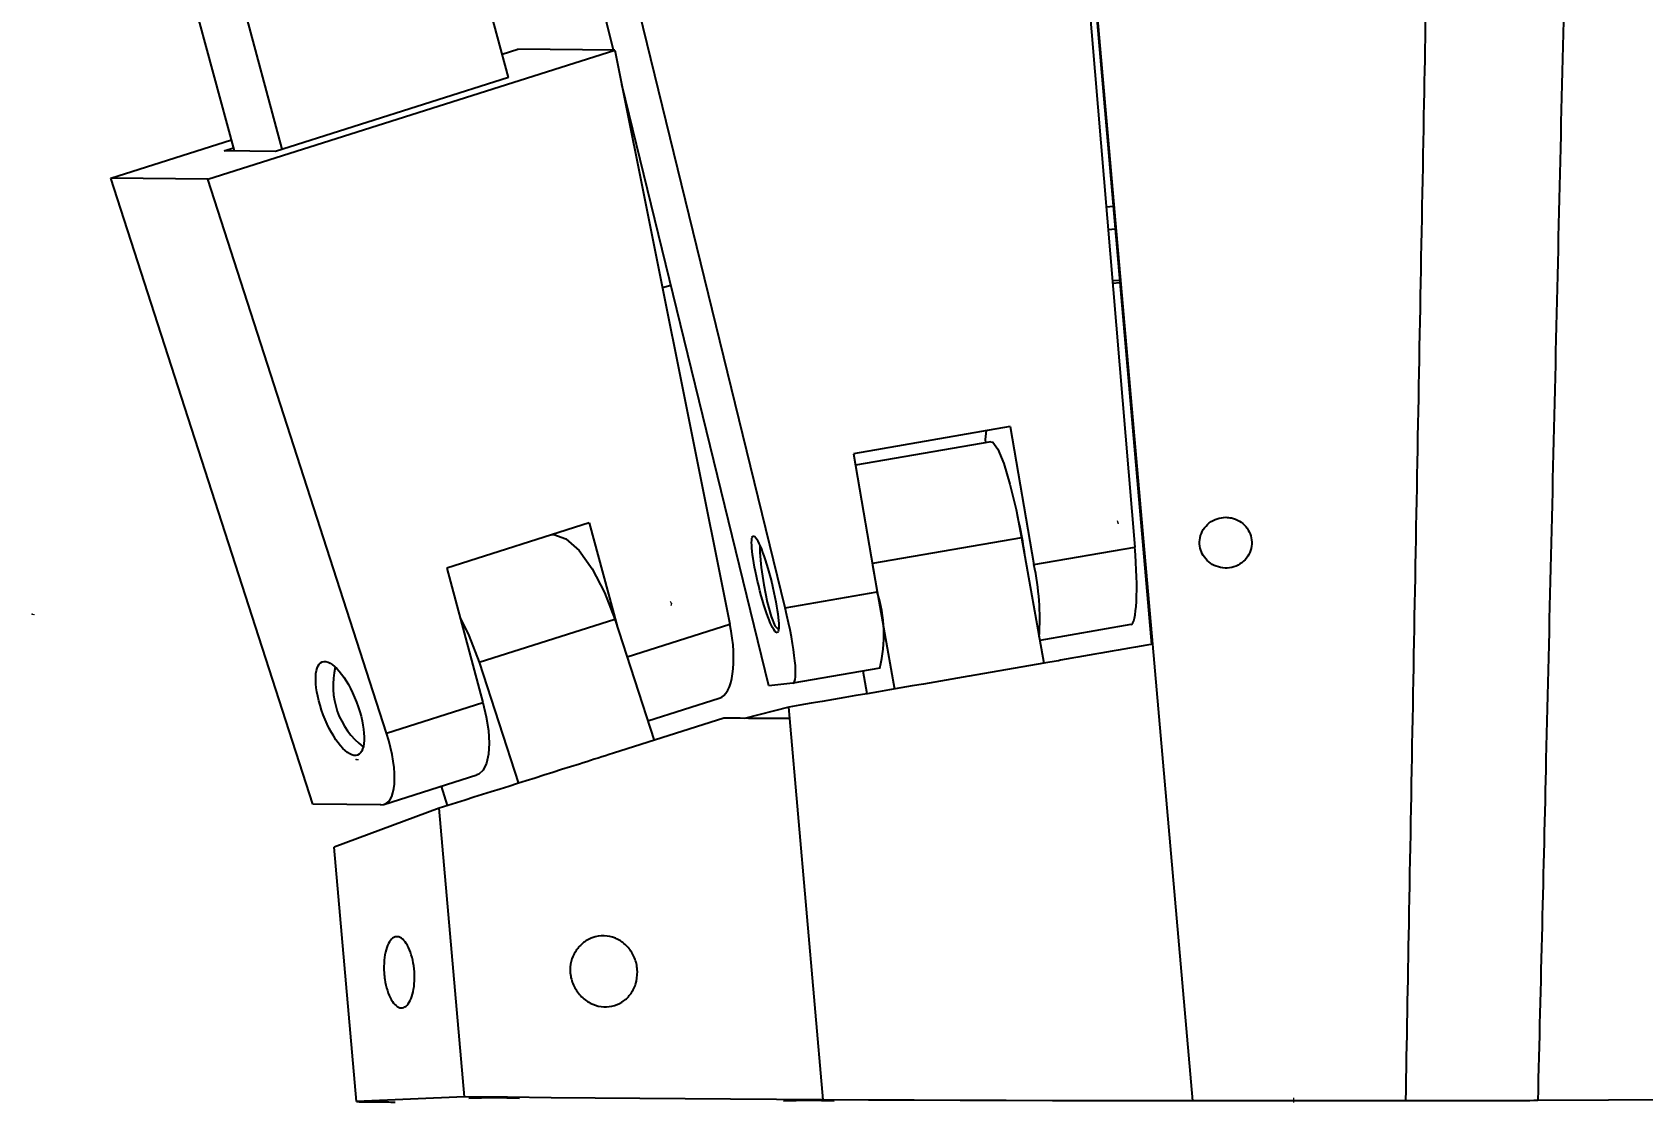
# Model space of a CAD drawing. Header units: millimetres. Extents: x 15 to 1184, y 5 to 836.
# Drawn here: x 798.8 to 862, y 539.2 to 581.1 of the extents above; entities that cross this region are included whole.
import ezdxf

# ---------------------------------------------------------------- set-up
doc = ezdxf.new("R2010")
doc.units = ezdxf.units.MM
doc.header["$PDSIZE"] = -1
doc.layers.get('0').update_dxf_attribs({"lineweight": 18})
doc.layers.add('尺寸线层', color=3, linetype='Continuous', lineweight=18)
doc.styles.get("Standard").update_dxf_attribs({"font": 'txt.shx'})
doc.dimstyles.new('ISO-25', dxfattribs={"dimtxt": 2.5, "dimasz": 2.5, "dimexe": 1.25, "dimexo": 0.625, "dimtad": 1, "dimtxsty": 'Standard', "dimcen": 2.5, "dimdle": 5, "dimadec": 0, "dimazin": 0, "dimtfac": 1, "dimtmove": 0, "dimatfit": 3, "dimfxl": 0, "dimarcsym": 0})

# ---------------------------------------------------------------- blocks, each defined once
blk = doc.blocks.new('*X5')
at = {"layer": '尺寸线层', "linetype": 'Continuous'}
for points in [[(875.135, 590.764), (874.542, 594.32), (875.727, 594.32)], [(875.135, 585.195), (874.542, 581.639), (875.727, 581.639)]]:
    blk.add_hatch(color=0, dxfattribs=at).paths.add_polyline_path(points, flags=0)
at = {"layer": '尺寸线层', "color": 0, "linetype": 'Continuous'}
for p, q in [((875.135, 578.083), (875.135, 603.07)), ((878.08, 590.764), (874.135, 590.764)), ((854.529, 585.195), (876.135, 585.195))]:
    blk.add_line(p, q, dxfattribs=at)
at = {"layer": '尺寸线层', "color": 0, "insert": (871.611, 599.445), "char_height": 3.5, "width": 14.5, "attachment_point": 5, "rotation": 90}
blk.add_mtext('5,57', dxfattribs=at)

msp = doc.modelspace()

# ---------------------------------------------------------------- linework, layer by layer
at = {"color": 7, "linetype": 'Continuous', "lineweight": 25}
for p, q in [((817.459, 579.366), (814.359, 590.881)), ((806.7, 576.489), (803.576, 588.092)), ((808.581, 576.553), (805.481, 588.069)), ((839.936, 585.951), (842.044, 560.944)), ((842.709, 557.126), (840.27, 584.988)), ((842.743, 557.132), (840.287, 585.195)), ((828.314, 558.561), (822.365, 582.901)), ((821.579, 580.44), (821.011, 582.764)), ((805.658, 575.377), (821.639, 580.439)), ((817.21, 580.289), (817.83, 580.486)), ((821.639, 580.439), (817.83, 580.486)), ((821.639, 580.439), (826.152, 557.915)), ((817.459, 579.366), (808.314, 576.469)), ((827.674, 555.504), (821.907, 579.098)), ((801.849, 575.424), (806.583, 576.923)), ((806.296, 576.494), (806.667, 576.611)), ((808.314, 576.469), (806.296, 576.494)), ((809.776, 550.856), (801.849, 575.424)), ((805.658, 575.377), (801.849, 575.424)), ((812.67, 553.645), (805.658, 575.377)), ((841.205, 574.31), (840.919, 574.287)), ((841.283, 573.416), (840.994, 573.392)), ((823.836, 571.209), (823.507, 571.116)), ((841.162, 571.4), (841.457, 571.424)), ((841.171, 571.298), (841.466, 571.322)), ((837.148, 565.677), (830.998, 564.609)), ((837.148, 565.677), (838.082, 560.257)), ((830.998, 564.609), (831.932, 559.189)), ((836.394, 565.078), (831.077, 564.155)), ((820.63, 561.894), (815.037, 560.122)), ((820.63, 561.894), (821.72, 557.846)), ((837.599, 561.309), (831.742, 560.293)), ((837.599, 561.309), (838.467, 556.386)), ((838.082, 560.257), (842.044, 560.944)), ((815.037, 560.122), (816.458, 554.845)), ((831.752, 560.234), (832.61, 555.369)), ((828.314, 558.561), (831.932, 559.189)), ((816.307, 556.425), (821.634, 558.113)), ((821.634, 558.113), (823.179, 553.359)), ((822.113, 556.636), (826.152, 557.915)), ((828.025, 557.738), (828.065, 557.745)), ((841.89, 557.902), (838.309, 557.281)), ((844.313, 539.205), (842.743, 557.132)), ((816.307, 556.425), (817.852, 551.671)), ((838.467, 556.386), (835.539, 555.878)), ((838.465, 556.385), (835.539, 555.878)), ((838.467, 556.386), (838.465, 556.385)), ((832.035, 556.192), (828.622, 555.599)), ((831.539, 555.19), (831.382, 556.079)), ((822.93, 554.124), (825.731, 555.011)), ((828.622, 555.599), (827.674, 555.504)), ((812.67, 553.645), (816.458, 554.845)), ((828.456, 554.661), (826.721, 554.222)), ((828.495, 554.211), (828.456, 554.661)), ((825.908, 554.227), (821.579, 552.852)), ((829.805, 539.252), (828.495, 554.211)), ((821.579, 552.852), (821.414, 552.799)), ((812.572, 550.842), (816.221, 551.999)), ((815.07, 550.799), (814.824, 551.556)), ((812.442, 550.824), (809.776, 550.856)), ((814.737, 550.693), (810.612, 549.171)), ((815.728, 539.366), (814.737, 550.693)), ((811.487, 539.179), (810.612, 549.171)), ((815.728, 539.366), (811.487, 539.179)), ((867.852, 539.274), (857.858, 539.219)), ((852.679, 539.205), (844.313, 539.205))]:
    msp.add_line(p, q, dxfattribs=at)
at = {"color": 7, "linetype": 'Continuous'}
for p, q in [((841.383, 561.884), (841.368, 561.973)), ((841.383, 561.884), (841.36, 561.878)), ((823.858, 558.731), (823.82, 558.803)), ((798.766, 558.315), (798.85, 558.296)), ((798.766, 558.315), (798.812, 558.3)), ((823.858, 558.731), (823.827, 558.636)), ((811.481, 552.613), (811.571, 552.613)), ((811.481, 552.613), (811.481, 552.609)), ((848.283, 539.143), (848.283, 539.323))]:
    msp.add_line(p, q, dxfattribs=at)
at = {"color": 7, "linetype": 'Continuous', "lineweight": 25}
for points in [[(836.394, 565.078), (836.464, 565.059), (836.662, 564.791), (836.894, 564.226), (837.14, 563.411), (837.382, 562.412), (837.599, 561.309)], [(819.163, 561.429), (819.24, 561.433), (819.712, 561.27), (820.228, 560.808), (820.749, 560.087), (821.23, 559.163), (821.634, 558.113)], [(827.329, 560.999), (827.33, 560.726), (827.379, 560.139), (827.479, 559.456), (827.616, 558.782), (827.768, 558.218), (827.912, 557.852), (828.027, 557.739), (828.068, 557.784)], [(815.57, 558.145), (815.903, 557.476), (816.307, 556.425)], [(816.458, 554.845), (816.587, 554.283), (816.668, 553.744), (816.696, 553.247), (816.671, 552.813), (816.595, 552.457), (816.469, 552.193), (816.299, 552.032), (816.221, 551.999)], [(828.495, 554.211), (828.17, 554.213), (827.846, 554.215), (827.522, 554.217), (827.198, 554.219), (826.875, 554.221), (826.552, 554.223), (826.23, 554.225), (825.908, 554.227)], [(829.805, 539.252), (827.984, 539.263), (826.177, 539.275), (824.387, 539.288), (822.615, 539.301), (820.862, 539.316), (819.128, 539.332), (817.417, 539.349), (815.728, 539.366)], [(844.313, 539.205), (842.477, 539.207), (840.644, 539.211), (838.817, 539.215), (836.997, 539.22), (835.184, 539.227), (833.38, 539.234), (831.587, 539.243), (829.805, 539.252)]]:
    msp.add_lwpolyline(points, dxfattribs=at)
for centre, radius, start, end in [((837.784, 565.159), 1.614, 167.29295, 184.23426), ((824.56, 558.961), 13.268, 6.89286, 14.06295), ((828.133, 558.116), 10.176, 356.05697, 12.1419), ((826.501, 557.502), 5.687, 346.67789, 17.25826), ((813.593, 555.5), 3.022, 165.95919, 232.57798), ((816.896, 523.915), 15.414, 86.30465, 93.69829), ((829.248, 523.797), 15.427, 86.30911, 93.69591)]:
    msp.add_arc(centre, radius, start, end, dxfattribs=at)
for centre, major_axis, ratio in [((827.535, 559.48), (0.469, -1.898), 0.134411), ((810.842, 554.608), (0.692, -1.826), 0.357507)]:
    msp.add_ellipse(centre, major_axis=major_axis, ratio=ratio, dxfattribs=at)
for centre, major_axis, ratio, start_param, end_param in [((841.637, 560.903), (0.252, -3.001), 0.135535, 0.002324, 1.57312), ((827.908, 558.52), (0.722, -2.919), 0.134411, 6.264057, 7.834853), ((825.01, 557.929), (0.691, -2.927), 0.370285, 0.027759, 1.478811), ((811.527, 553.659), (1.065, -2.809), 0.357507, 6.143574, 7.71437)]:
    msp.add_ellipse(centre, major_axis=major_axis, ratio=ratio, start_param=start_param, end_param=end_param, dxfattribs=at)
for points, knots in [([(852.679, 539.205), (852.721, 541.518), (852.859, 549.201), (853.098, 562.251), (853.341, 575.268), (853.486, 582.915), (853.529, 585.195)], [0, 0, 0, 0, 6.942451, 23.050714, 39.15898, 45.998054, 45.998054, 45.998054, 45.998054]), ([(858.931, 584.6), (858.807, 579.269), (858.559, 568.607), (858.255, 555.763), (858.021, 545.966), (857.913, 541.501), (857.858, 539.219)], [0, 0, 0, 0, 15.997031, 31.994061, 38.545259, 45.39412, 45.39412, 45.39412, 45.39412]), ([(842.302, 562.05), (842.303, 562.036), (842.305, 562.009), (842.32, 561.828), (842.341, 561.569), (842.369, 561.25), (842.399, 560.91), (842.428, 560.585), (842.452, 560.315), (842.47, 560.12), (842.474, 560.081), (842.476, 560.061)], [0, 0, 0, 0, 0.225388, 0.446804, 0.668221, 0.889638, 1.111054, 1.332471, 1.553888, 1.775305, 1.996721, 1.996721, 1.996721, 1.996721]), ([(842.476, 560.061), (842.477, 560.061), (842.477, 560.059), (842.472, 560.132), (842.456, 560.32), (842.433, 560.594), (842.405, 560.919), (842.375, 561.26), (842.347, 561.578), (842.324, 561.834), (842.306, 562.018), (842.304, 562.039), (842.302, 562.05)], [0, 0, 0, 0, 0.052776, 0.266181, 0.479585, 0.69299, 0.906395, 1.119799, 1.333204, 1.546608, 1.760013, 1.997289, 1.997289, 1.997289, 1.997289]), ([(845.611, 562.112), (845.497, 562.101), (845.264, 562.079), (844.952, 561.904), (844.714, 561.642), (844.584, 561.321), (844.573, 560.985), (844.673, 560.67), (844.872, 560.402), (845.153, 560.206), (845.492, 560.107), (845.849, 560.126), (846.178, 560.263), (846.437, 560.499), (846.599, 560.804), (846.648, 561.139), (846.583, 561.47), (846.412, 561.761), (846.154, 561.98), (845.872, 562.096), (845.685, 562.107), (845.611, 562.112)], [0, 0, 0, 0, 0.342412, 0.696802, 1.048594, 1.389797, 1.717857, 2.039535, 2.366092, 2.704767, 3.054658, 3.409102, 3.760945, 4.106151, 4.444298, 4.777258, 5.10779, 5.438749, 5.772789, 6.112186, 6.334303, 6.334303, 6.334303, 6.334303]), ([(842.743, 557.132), (841.535, 556.921), (840.106, 556.671), (838.684, 556.423), (838.465, 556.385)], [0, 0, 0, 0, 3.674204, 4.343277, 4.343277, 4.343277, 4.343277]), ([(835.539, 555.878), (835.533, 555.877), (833.148, 555.464), (830.799, 555.062), (828.456, 554.661)], [0, 0, 0, 0, 0.016918, 7.186429, 7.186429, 7.186429, 7.186429]), ([(821.414, 552.799), (821.023, 552.676), (818.75, 551.956), (816.555, 551.265), (814.737, 550.693)], [0, 0, 0, 0, 1.203858, 7.001499, 7.001499, 7.001499, 7.001499]), ([(812.576, 544.23), (812.571, 544.4), (812.563, 544.728), (812.643, 545.155), (812.775, 545.47), (812.953, 545.647), (813.156, 545.668), (813.359, 545.529), (813.542, 545.247), (813.682, 544.853), (813.765, 544.392), (813.781, 543.916), (813.727, 543.477), (813.611, 543.127), (813.445, 542.904), (813.248, 542.833), (813.042, 542.923), (812.851, 543.163), (812.696, 543.526), (812.607, 543.904), (812.584, 544.145), (812.576, 544.23)], [0, 0, 0, 0, 0.378722, 0.728531, 1.07834, 1.42815, 1.777959, 2.127768, 2.477577, 2.827387, 3.177196, 3.527005, 3.876814, 4.226623, 4.576433, 4.926242, 5.276051, 5.62586, 5.97567, 6.325479, 6.515195, 6.515195, 6.515195, 6.515195]), ([(822.521, 544.282), (822.508, 544.111), (822.484, 543.785), (822.253, 543.366), (821.926, 543.064), (821.522, 542.899), (821.085, 542.886), (820.651, 543.028), (820.265, 543.321), (819.985, 543.738), (819.859, 544.216), (819.897, 544.679), (820.07, 545.083), (820.359, 545.409), (820.749, 545.64), (821.206, 545.717), (821.659, 545.616), (822.052, 545.367), (822.348, 544.995), (822.495, 544.61), (822.514, 544.366), (822.521, 544.282)], [0, 0, 0, 0, 0.491199, 0.939485, 1.383031, 1.825953, 2.270994, 2.731124, 3.217106, 3.709069, 4.182657, 4.617992, 5.03255, 5.46172, 5.925083, 6.420243, 6.881759, 7.338023, 7.80009, 8.263383, 8.506831, 8.506831, 8.506831, 8.506831]), ([(857.858, 539.219), (857.013, 539.215), (855.309, 539.206), (853.561, 539.205), (852.679, 539.205)], [0, 0, 0, 0, 2.567331, 5.179159, 5.179159, 5.179159, 5.179159]), ([(811.487, 539.179), (811.77, 539.176), (812.276, 539.171), (812.786, 539.166), (813.011, 539.163)], [0, 0, 0, 0, 0.853355, 1.524197, 1.524197, 1.524197, 1.524197])]:
    msp.add_open_spline(points, degree=3, knots=knots, dxfattribs=at)
at = {"color": 7, "linetype": 'Continuous'}
for p in [(841.383, 561.884), (798.766, 558.315), (823.858, 558.731), (811.481, 552.613)]:
    msp.add_point(p, dxfattribs=at)

# ---------------------------------------------------------------- dimensions: what is measured, and where the dimension line sits
at = {"layer": '尺寸线层'}
dim = msp.add_linear_dim(base=(875.135, 590.764), p1=(853.529, 585.195), p2=(879.08, 590.764), angle=90, dimstyle='ISO-25', override={"dimtxt": 3.5, "dimasz": 3.556, "dimexe": 1, "dimexo": 1, "dimgap": 1.524, "dimzin": 0, "dimsah": 1, "dimdle": 7.112, "dimadec": 2, "dimtfill": 1, "dimtolj": 1, "dimtzin": 8}, dxfattribs=at)
dim.commit()
dim.dimension.update_dxf_attribs({"geometry": '*X5', "text_midpoint": (871.611, 599.445)})

doc.saveas('drawing.dxf')
